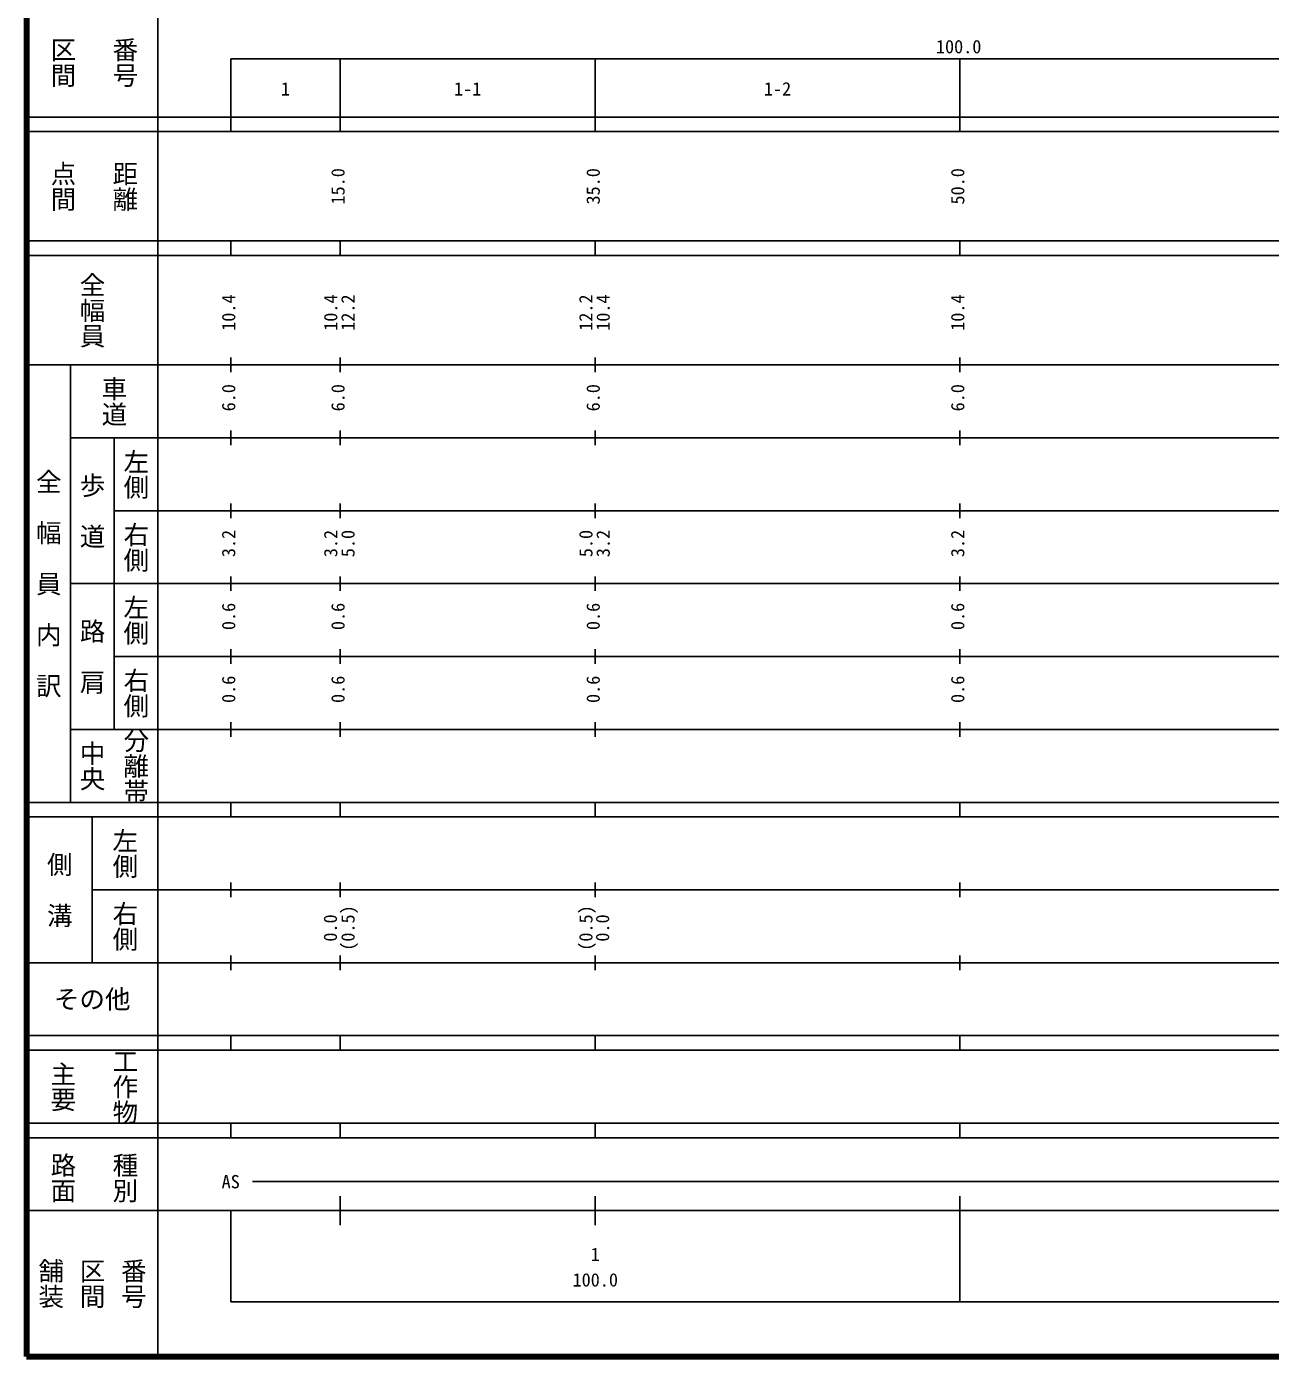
# Model space of a CAD drawing. Units: millimetres on the paper, enlarged 1000 times. Extents: x 40000 to 680000, y 20000 to 380000.
# Drawn here: x 40000 to 210605, y 20000 to 202409 of the extents above; entities that cross this region are included whole.
import ezdxf
from ezdxf.enums import TextEntityAlignment as Align

# ---------------------------------------------------------------- set-up
doc = ezdxf.new("R2010")
doc.units = ezdxf.units.MM
doc.header["$LTSCALE"] = 1000
doc.layers.add('M-TTL', color=2, linetype='Continuous', lineweight=140)
doc.layers.add('M-TTL-BAND', color=7, linetype='Continuous', lineweight=25)
doc.styles.add('@ＭＳ ゴシック', font='')
doc.styles.add('ＭＳ ゴシック', font='')
doc.styles.get('@ＭＳ ゴシック').set_extended_font_data('@MS Gothic')
doc.styles.get('ＭＳ ゴシック').set_extended_font_data('MS Gothic')

msp = doc.modelspace()

# ---------------------------------------------------------------- linework, layer by layer
at = {"layer": 'M-TTL'}
for p, q in [((40000, 380000), (40000, 20000)), ((40000, 20000), (680000, 20000))]:
    msp.add_line(p, q, dxfattribs=at)
at = {"layer": 'M-TTL-BAND'}
for p, q in [((58000, 370000), (58000, 20000)), ((68000, 198000), (579000, 198000)), ((68000, 198000), (68000, 188000)), ((83000, 188000), (83000, 198000)), ((118000, 188000), (118000, 198000)), ((168000, 188000), (168000, 198000)), ((40000, 190000), (579000, 190000)), ((40000, 188000), (579000, 188000)), ((40000, 173000), (579000, 173000)), ((68000, 171000), (68000, 173000)), ((83000, 171000), (83000, 173000)), ((118000, 171000), (118000, 173000)), ((168000, 171000), (168000, 173000)), ((40000, 171000), (579000, 171000)), ((68000, 155000), (68000, 157000)), ((83000, 155000), (83000, 157000)), ((118000, 155000), (118000, 157000)), ((168000, 155000), (168000, 157000)), ((40000, 156000), (579000, 156000)), ((46000, 96000), (46000, 156000)), ((46000, 146000), (579000, 146000)), ((52000, 146000), (52000, 106000)), ((68000, 145000), (68000, 147000)), ((83000, 145000), (83000, 147000)), ((118000, 145000), (118000, 147000)), ((168000, 145000), (168000, 147000)), ((68000, 135000), (68000, 137000)), ((83000, 135000), (83000, 137000)), ((118000, 135000), (118000, 137000)), ((168000, 135000), (168000, 137000)), ((52000, 136000), (579000, 136000)), ((46000, 126000), (579000, 126000)), ((68000, 125000), (68000, 127000)), ((83000, 125000), (83000, 127000)), ((118000, 125000), (118000, 127000)), ((168000, 125000), (168000, 127000)), ((68000, 115000), (68000, 117000)), ((83000, 115000), (83000, 117000)), ((118000, 115000), (118000, 117000)), ((168000, 115000), (168000, 117000)), ((52000, 116000), (579000, 116000)), ((46000, 106000), (579000, 106000)), ((68000, 105000), (68000, 107000)), ((83000, 105000), (83000, 107000)), ((118000, 105000), (118000, 107000)), ((168000, 105000), (168000, 107000)), ((40000, 96000), (579000, 96000)), ((68000, 94000), (68000, 96000)), ((83000, 94000), (83000, 96000)), ((118000, 94000), (118000, 96000)), ((168000, 94000), (168000, 96000)), ((40000, 94000), (579000, 94000)), ((49000, 94000), (49000, 74000)), ((49000, 84000), (579000, 84000)), ((68000, 83000), (68000, 85000)), ((83000, 83000), (83000, 85000)), ((118000, 83000), (118000, 85000)), ((168000, 83000), (168000, 85000)), ((68000, 73000), (68000, 75000)), ((83000, 73000), (83000, 75000)), ((118000, 73000), (118000, 75000)), ((168000, 73000), (168000, 75000)), ((40000, 74000), (579000, 74000)), ((40000, 64000), (579000, 64000)), ((68000, 62000), (68000, 64000)), ((83000, 62000), (83000, 64000)), ((118000, 62000), (118000, 64000)), ((168000, 62000), (168000, 64000)), ((40000, 62000), (579000, 62000)), ((40000, 52000), (579000, 52000)), ((68000, 50000), (68000, 52000)), ((83000, 50000), (83000, 52000)), ((118000, 50000), (118000, 52000)), ((168000, 50000), (168000, 52000)), ((40000, 50000), (579000, 50000)), ((71000, 44000), (565000, 44000)), ((83000, 38000), (83000, 42000)), ((118000, 38000), (118000, 42000)), ((168000, 27500), (168000, 42000)), ((40000, 40000), (579000, 40000)), ((68000, 40000), (68000, 27500)), ((68000, 27500), (579000, 27500))]:
    msp.add_line(p, q, dxfattribs=at)

# ---------------------------------------------------------------- texts
at = {"layer": 'M-TTL-BAND', "style": '@ＭＳ ゴシック'}
for s, p in [('番号', (53500, 197500)), ('区間', (45000, 197500)), ('点間', (45000, 180500)), ('距離', (53500, 180500)), ('全幅員', (49000, 163500)), ('車道', (52000, 151000)), ('左側', (55000, 141000)), ('全\u3000幅\u3000員\u3000内\u3000訳', (43000, 126000)), ('歩\u3000道', (49000, 136000)), ('右側', (55000, 131000)), ('左側', (55000, 121000)), ('路\u3000肩', (49000, 116000)), ('右側', (55000, 111000)), ('分離帯', (55000, 101000)), ('中央', (49000, 101000)), ('左側', (53500, 89000)), ('側\u3000溝', (44500, 84000)), ('右側', (53500, 79000)), ('主要', (45000, 57000)), ('工作物', (53500, 57000)), ('路面', (45000, 44500)), ('種別', (53500, 44500)), ('舗装', (43333, 30000)), ('区間', (49000, 30000)), ('番号', (54667, 30000))]:
    msp.add_text(s, height=2566, rotation=270, dxfattribs=at).set_placement(p, align=Align.MIDDLE_CENTER)
at = {"layer": 'M-TTL-BAND', "style": 'ＭＳ ゴシック'}
for s, p in [('100.0', (167844, 198195)), ('1', (75500, 192405)), ('1-1', (100500, 192405)), ('1-2', (143000, 192405)), ('AS', (68000, 42500)), ('1', (118000, 32523)), ('100.0', (118000, 29033))]:
    msp.add_text(s, height=1833, dxfattribs=at).set_placement(p, align=Align.BOTTOM_CENTER)
for s, p in [('15.0', (84170, 180500)), ('35.0', (119170, 180500)), ('50.0', (169170, 180500)), ('10.4', (69170, 163174)), ('10.4', (83170, 163174)), ('12.2', (85540, 163174)), ('12.2', (118170, 163174)), ('10.4', (120540, 163174)), ('10.4', (169170, 163174)), ('6.0', (69170, 151500)), ('6.0', (84170, 151500)), ('6.0', (119170, 151500)), ('6.0', (169170, 151500)), ('3.2', (69170, 131500)), ('3.2', (83170, 131500)), ('5.0', (85540, 131500)), ('5.0', (118170, 131500)), ('3.2', (120540, 131500)), ('3.2', (169170, 131500)), ('0.6', (69170, 121500)), ('0.6', (84170, 121500)), ('0.6', (119170, 121500)), ('0.6', (169170, 121500)), ('0.6', (69170, 111500)), ('0.6', (84170, 111500)), ('0.6', (119170, 111500)), ('0.6', (169170, 111500)), ('0.0', (83124, 78764)), ('(0.5)', (85540, 78764)), ('(0.5)', (118170, 78764)), ('0.0', (120454, 78764))]:
    msp.add_text(s, height=1833, rotation=90, dxfattribs=at).set_placement(p, align=Align.BOTTOM_CENTER)
msp.add_text('その他', height=2566, dxfattribs=at).set_placement((49000, 69000), align=Align.MIDDLE_CENTER)

doc.saveas('drawing.dxf')
